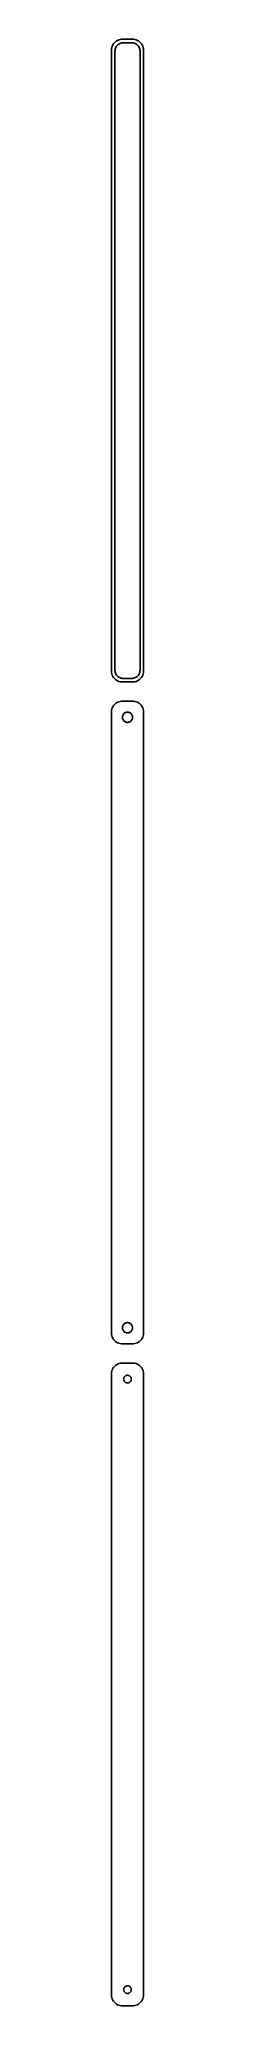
# Model space of a CAD drawing. Header units: metres. Extents: x -8 to 8, y 468 to 1386.
import ezdxf

# ---------------------------------------------------------------- set-up
doc = ezdxf.new("R2010")
doc.units = ezdxf.units.M

msp = doc.modelspace()

# ---------------------------------------------------------------- linework, layer by layer
for p, q in [((-7.46057, 1381.63), (-7.5, 1381)), ((-7.5, 1381), (-7.5, 1091)), ((-7.34291, 1382.24), (-7.46057, 1381.63)), ((-7.14888, 1382.84), (-7.34291, 1382.24)), ((-6.88153, 1383.41), (-7.14888, 1382.84)), ((-6.54507, 1383.94), (-6.88153, 1383.41)), ((-6.14484, 1384.42), (-6.54507, 1383.94)), ((-5.68712, 1384.85), (-6.14484, 1384.42)), ((-5.87262, 1380.5), (-5.84209, 1380.99)), ((-5.87262, 1091.5), (-5.87262, 1380.5)), ((-5.84209, 1380.99), (-5.75096, 1381.46)), ((-5.75096, 1381.46), (-5.60068, 1381.93)), ((-5.17912, 1385.22), (-5.68712, 1384.85)), ((-5.60068, 1381.93), (-5.3936, 1382.37)), ((-5.3936, 1382.37), (-5.13301, 1382.78)), ((-4.62889, 1385.52), (-5.17912, 1385.22)), ((-5.13301, 1382.78), (-4.82301, 1383.15)), ((-4.82301, 1383.15), (-4.46851, 1383.48)), ((-4.04507, 1385.76), (-4.62889, 1385.52)), ((-4.46851, 1383.48), (-4.07506, 1383.77)), ((-4.07506, 1383.77), (-3.64888, 1384)), ((-3.4369, 1385.91), (-4.04507, 1385.76)), ((-3.64888, 1384), (-3.1967, 1384.18)), ((-2.81395, 1385.99), (-3.4369, 1385.91)), ((-3.1967, 1384.18), (-2.72565, 1384.3)), ((2.81395, 1385.99), (-2.81395, 1385.99)), ((-2.72565, 1384.3), (-2.24316, 1384.36)), ((-2.24316, 1384.36), (2.24316, 1384.36)), ((2.24316, 1384.36), (2.72565, 1384.3)), ((2.72565, 1384.3), (3.1967, 1384.18)), ((3.4369, 1385.91), (2.81395, 1385.99)), ((3.1967, 1384.18), (3.64888, 1384)), ((4.04507, 1385.76), (3.4369, 1385.91)), ((3.64888, 1384), (4.07506, 1383.77)), ((4.62889, 1385.52), (4.04507, 1385.76)), ((4.07506, 1383.77), (4.46851, 1383.48)), ((4.46851, 1383.48), (4.82301, 1383.15)), ((5.17912, 1385.22), (4.62889, 1385.52)), ((4.82301, 1383.15), (5.13301, 1382.78)), ((5.13301, 1382.78), (5.3936, 1382.37)), ((5.68712, 1384.85), (5.17912, 1385.22)), ((5.3936, 1382.37), (5.60068, 1381.93)), ((5.60068, 1381.93), (5.75096, 1381.46)), ((6.14484, 1384.42), (5.68712, 1384.85)), ((5.75096, 1381.46), (5.84209, 1380.99)), ((5.84209, 1380.99), (5.87262, 1380.5)), ((5.87262, 1380.5), (5.87262, 1091.5)), ((6.54507, 1383.94), (6.14484, 1384.42)), ((6.88153, 1383.41), (6.54507, 1383.94)), ((7.14888, 1382.84), (6.88153, 1383.41)), ((7.34291, 1382.24), (7.14888, 1382.84)), ((7.46057, 1381.63), (7.34291, 1382.24)), ((7.5, 1381), (7.46057, 1381.63)), ((7.5, 1091), (7.5, 1381)), ((-7.5, 1091), (-7.46057, 1090.37)), ((-7.46057, 1090.37), (-7.34291, 1089.76)), ((-7.34291, 1089.76), (-7.14888, 1089.16)), ((-7.14888, 1089.16), (-6.88153, 1088.59)), ((-6.88153, 1088.59), (-6.54507, 1088.06)), ((-6.54507, 1088.06), (-6.14484, 1087.58)), ((-6.14484, 1087.58), (-5.68712, 1087.15)), ((-5.84209, 1091.01), (-5.87262, 1091.5)), ((-5.75096, 1090.54), (-5.84209, 1091.01)), ((-5.60068, 1090.07), (-5.75096, 1090.54)), ((-5.68712, 1087.15), (-5.17912, 1086.78)), ((-5.3936, 1089.63), (-5.60068, 1090.07)), ((-5.13301, 1089.22), (-5.3936, 1089.63)), ((-5.17912, 1086.78), (-4.62889, 1086.48)), ((-4.82301, 1088.85), (-5.13301, 1089.22)), ((-4.46851, 1088.52), (-4.82301, 1088.85)), ((-4.62889, 1086.48), (-4.04507, 1086.24)), ((-4.07506, 1088.23), (-4.46851, 1088.52)), ((-3.64888, 1088), (-4.07506, 1088.23)), ((-4.04507, 1086.24), (-3.4369, 1086.09)), ((-3.1967, 1087.82), (-3.64888, 1088)), ((-3.4369, 1086.09), (-2.81395, 1086.01)), ((-2.72565, 1087.7), (-3.1967, 1087.82)), ((-2.81395, 1086.01), (2.81395, 1086.01)), ((-2.24316, 1087.64), (-2.72565, 1087.7)), ((2.24316, 1087.64), (-2.24316, 1087.64)), ((2.72565, 1087.7), (2.24316, 1087.64)), ((3.1967, 1087.82), (2.72565, 1087.7)), ((2.81395, 1086.01), (3.4369, 1086.09)), ((3.64888, 1088), (3.1967, 1087.82)), ((3.4369, 1086.09), (4.04507, 1086.24)), ((4.07506, 1088.23), (3.64888, 1088)), ((4.04507, 1086.24), (4.62889, 1086.48)), ((4.46851, 1088.52), (4.07506, 1088.23)), ((4.82301, 1088.85), (4.46851, 1088.52)), ((4.62889, 1086.48), (5.17912, 1086.78)), ((5.13301, 1089.22), (4.82301, 1088.85)), ((5.3936, 1089.63), (5.13301, 1089.22)), ((5.17912, 1086.78), (5.68712, 1087.15)), ((5.60068, 1090.07), (5.3936, 1089.63)), ((5.75096, 1090.54), (5.60068, 1090.07)), ((5.68712, 1087.15), (6.14484, 1087.58)), ((5.84209, 1091.01), (5.75096, 1090.54)), ((5.87262, 1091.5), (5.84209, 1091.01)), ((6.14484, 1087.58), (6.54507, 1088.06)), ((6.54507, 1088.06), (6.88153, 1088.59)), ((6.88153, 1088.59), (7.14888, 1089.16)), ((7.14888, 1089.16), (7.34291, 1089.76)), ((7.34291, 1089.76), (7.46057, 1090.37)), ((7.46057, 1090.37), (7.5, 1091)), ((-6.88153, 1074.41), (-7.14888, 1073.84)), ((-6.54507, 1074.94), (-6.88153, 1074.41)), ((-6.14484, 1075.42), (-6.54507, 1074.94)), ((-5.68712, 1075.85), (-6.14484, 1075.42)), ((-5.17912, 1076.22), (-5.68712, 1075.85)), ((-4.62889, 1076.52), (-5.17912, 1076.22)), ((-4.04507, 1076.76), (-4.62889, 1076.52)), ((-3.4369, 1076.91), (-4.04507, 1076.76)), ((-2.81395, 1076.99), (-3.4369, 1076.91)), ((2.81395, 1076.99), (-2.81395, 1076.99)), ((3.4369, 1076.91), (2.81395, 1076.99)), ((4.04507, 1076.76), (3.4369, 1076.91)), ((4.62889, 1076.52), (4.04507, 1076.76)), ((5.17912, 1076.22), (4.62889, 1076.52)), ((5.68712, 1075.85), (5.17912, 1076.22)), ((6.14484, 1075.42), (5.68712, 1075.85)), ((6.54507, 1074.94), (6.14484, 1075.42)), ((6.88153, 1074.41), (6.54507, 1074.94)), ((7.14888, 1073.84), (6.88153, 1074.41)), ((-7.46057, 1072.63), (-7.5, 1072)), ((-7.5, 1072), (-7.5, 782)), ((-7.34291, 1073.24), (-7.46057, 1072.63)), ((-7.14888, 1073.84), (-7.34291, 1073.24)), ((-2.39999, 1069.5), (-2.38107, 1069.8)), ((-2.38107, 1069.2), (-2.39999, 1069.5)), ((-2.38107, 1069.8), (-2.32458, 1070.1)), ((-2.32458, 1068.9), (-2.38107, 1069.2)), ((-2.32458, 1070.1), (-2.23146, 1070.38)), ((-2.23146, 1068.62), (-2.32458, 1068.9)), ((-2.23146, 1070.38), (-2.10313, 1070.66)), ((-2.10313, 1068.34), (-2.23146, 1068.62)), ((-2.10313, 1070.66), (-1.94164, 1070.91)), ((-1.94164, 1068.09), (-2.10313, 1068.34)), ((-1.94164, 1070.91), (-1.74951, 1071.14)), ((-1.74951, 1067.86), (-1.94164, 1068.09)), ((-1.74951, 1071.14), (-1.52982, 1071.35)), ((-1.52982, 1067.65), (-1.74951, 1067.86)), ((-1.52982, 1071.35), (-1.28598, 1071.53)), ((-1.28598, 1067.47), (-1.52982, 1067.65)), ((-1.28598, 1071.53), (-1.02187, 1071.67)), ((-1.02187, 1067.33), (-1.28598, 1067.47)), ((-1.02187, 1071.67), (-0.741638, 1071.78)), ((-0.741638, 1067.22), (-1.02187, 1067.33)), ((-0.741638, 1071.78), (-0.449707, 1071.86)), ((-0.449707, 1067.14), (-0.741638, 1067.22)), ((-0.449707, 1071.86), (-0.150696, 1071.9)), ((-0.150696, 1067.1), (-0.449707, 1067.14)), ((-0.150696, 1071.9), (0.150696, 1071.9)), ((0.150696, 1067.1), (-0.150696, 1067.1)), ((0.150696, 1071.9), (0.449707, 1071.86)), ((0.449707, 1067.14), (0.150696, 1067.1)), ((0.449707, 1071.86), (0.741638, 1071.78)), ((0.741638, 1067.22), (0.449707, 1067.14)), ((0.741638, 1071.78), (1.02187, 1071.67)), ((1.02187, 1067.33), (0.741638, 1067.22)), ((1.02187, 1071.67), (1.28598, 1071.53)), ((1.28598, 1067.47), (1.02187, 1067.33)), ((1.28598, 1071.53), (1.52982, 1071.35)), ((1.52982, 1067.65), (1.28598, 1067.47)), ((1.52982, 1071.35), (1.74951, 1071.14)), ((1.74951, 1067.86), (1.52982, 1067.65)), ((1.74951, 1071.14), (1.94164, 1070.91)), ((1.94164, 1068.09), (1.74951, 1067.86)), ((1.94164, 1070.91), (2.10313, 1070.66)), ((2.10313, 1068.34), (1.94164, 1068.09)), ((2.10313, 1070.66), (2.23146, 1070.38)), ((2.23146, 1068.62), (2.10313, 1068.34)), ((2.23146, 1070.38), (2.32458, 1070.1)), ((2.32458, 1068.9), (2.23146, 1068.62)), ((2.32458, 1070.1), (2.38107, 1069.8)), ((2.38107, 1069.2), (2.32458, 1068.9)), ((2.38107, 1069.8), (2.39999, 1069.5)), ((2.39999, 1069.5), (2.38107, 1069.2)), ((7.34291, 1073.24), (7.14888, 1073.84)), ((7.46057, 1072.63), (7.34291, 1073.24)), ((7.5, 1072), (7.46057, 1072.63)), ((7.5, 782), (7.5, 1072)), ((-7.5, 782), (-7.46057, 781.373)), ((-7.46057, 781.373), (-7.34291, 780.757)), ((-7.34291, 780.757), (-7.14888, 780.159)), ((-2.39999, 784.5), (-2.38107, 784.801)), ((-2.38107, 784.199), (-2.39999, 784.5)), ((-2.38107, 784.801), (-2.32458, 785.097)), ((-2.32458, 783.903), (-2.38107, 784.199)), ((-2.32458, 785.097), (-2.23146, 785.383)), ((-2.23146, 783.617), (-2.32458, 783.903)), ((-2.23146, 785.383), (-2.10313, 785.656)), ((-2.10313, 783.344), (-2.23146, 783.617)), ((-2.10313, 785.656), (-1.94164, 785.911)), ((-1.94164, 783.089), (-2.10313, 783.344)), ((-1.94164, 785.911), (-1.74951, 786.143)), ((-1.74951, 782.857), (-1.94164, 783.089)), ((-1.74951, 786.143), (-1.52982, 786.349)), ((-1.52982, 782.651), (-1.74951, 782.857)), ((-1.52982, 786.349), (-1.28598, 786.526)), ((-1.28598, 782.474), (-1.52982, 782.651)), ((-1.28598, 786.526), (-1.02187, 786.672)), ((-1.02187, 782.328), (-1.28598, 782.474)), ((-1.02187, 786.672), (-0.741638, 786.783)), ((-0.741638, 782.217), (-1.02187, 782.328)), ((-0.741638, 786.783), (-0.449707, 786.857)), ((-0.449707, 782.143), (-0.741638, 782.217)), ((-0.449707, 786.857), (-0.150696, 786.895)), ((-0.150696, 782.105), (-0.449707, 782.143)), ((-0.150696, 786.895), (0.150696, 786.895)), ((0.150696, 782.105), (-0.150696, 782.105)), ((0.150696, 786.895), (0.449707, 786.857)), ((0.449707, 782.143), (0.150696, 782.105)), ((0.449707, 786.857), (0.741638, 786.783)), ((0.741638, 782.217), (0.449707, 782.143)), ((0.741638, 786.783), (1.02187, 786.672)), ((1.02187, 782.328), (0.741638, 782.217)), ((1.02187, 786.672), (1.28598, 786.526)), ((1.28598, 782.474), (1.02187, 782.328)), ((1.28598, 786.526), (1.52982, 786.349)), ((1.52982, 782.651), (1.28598, 782.474)), ((1.52982, 786.349), (1.74951, 786.143)), ((1.74951, 782.857), (1.52982, 782.651)), ((1.74951, 786.143), (1.94164, 785.911)), ((1.94164, 783.089), (1.74951, 782.857)), ((1.94164, 785.911), (2.10313, 785.656)), ((2.10313, 783.344), (1.94164, 783.089)), ((2.10313, 785.656), (2.23146, 785.383)), ((2.23146, 783.617), (2.10313, 783.344)), ((2.23146, 785.383), (2.32458, 785.097)), ((2.32458, 783.903), (2.23146, 783.617)), ((2.32458, 785.097), (2.38107, 784.801)), ((2.38107, 784.199), (2.32458, 783.903)), ((2.38107, 784.801), (2.39999, 784.5)), ((2.39999, 784.5), (2.38107, 784.199)), ((7.14888, 780.159), (7.34291, 780.757)), ((7.34291, 780.757), (7.46057, 781.373)), ((7.46057, 781.373), (7.5, 782)), ((-7.14888, 780.159), (-6.88153, 779.591)), ((-6.88153, 779.591), (-6.54507, 779.061)), ((-6.54507, 779.061), (-6.14484, 778.577)), ((-6.14484, 778.577), (-5.68712, 778.147)), ((-5.68712, 778.147), (-5.17912, 777.778)), ((-5.17912, 777.778), (-4.62889, 777.476)), ((-4.62889, 777.476), (-4.04507, 777.245)), ((-4.04507, 777.245), (-3.4369, 777.089)), ((-3.4369, 777.089), (-2.81395, 777.01)), ((-2.81395, 777.01), (2.81395, 777.01)), ((2.81395, 777.01), (3.4369, 777.089)), ((3.4369, 777.089), (4.04507, 777.245)), ((4.04507, 777.245), (4.62889, 777.476)), ((4.62889, 777.476), (5.17912, 777.778)), ((5.17912, 777.778), (5.68712, 778.147)), ((5.68712, 778.147), (6.14484, 778.577)), ((6.14484, 778.577), (6.54507, 779.061)), ((6.54507, 779.061), (6.88153, 779.591)), ((6.88153, 779.591), (7.14888, 780.159)), ((-7.46057, 763.627), (-7.5, 763)), ((-7.5, 763), (-7.5, 473)), ((-7.34291, 764.243), (-7.46057, 763.627)), ((-7.14888, 764.841), (-7.34291, 764.243)), ((-6.88153, 765.409), (-7.14888, 764.841)), ((-6.54507, 765.939), (-6.88153, 765.409)), ((-6.14484, 766.423), (-6.54507, 765.939)), ((-5.68712, 766.853), (-6.14484, 766.423)), ((-5.17912, 767.222), (-5.68712, 766.853)), ((-4.62889, 767.524), (-5.17912, 767.222)), ((-4.04507, 767.755), (-4.62889, 767.524)), ((-3.4369, 767.911), (-4.04507, 767.755)), ((-2.81395, 767.99), (-3.4369, 767.911)), ((2.81395, 767.99), (-2.81395, 767.99)), ((-1.14735, 761.887), (-0.964478, 762.02)), ((-0.964478, 762.02), (-0.766388, 762.129)), ((-0.766388, 762.129), (-0.556229, 762.212)), ((-0.556229, 762.212), (-0.33728, 762.268)), ((-0.33728, 762.268), (-0.113022, 762.296)), ((-0.113022, 762.296), (0.113022, 762.296)), ((0.113022, 762.296), (0.33728, 762.268)), ((0.33728, 762.268), (0.556229, 762.212)), ((0.556229, 762.212), (0.766388, 762.129)), ((0.766388, 762.129), (0.964478, 762.02)), ((0.964478, 762.02), (1.14735, 761.887)), ((3.4369, 767.911), (2.81395, 767.99)), ((4.04507, 767.755), (3.4369, 767.911)), ((4.62889, 767.524), (4.04507, 767.755)), ((5.17912, 767.222), (4.62889, 767.524)), ((5.68712, 766.853), (5.17912, 767.222)), ((6.14484, 766.423), (5.68712, 766.853)), ((6.54507, 765.939), (6.14484, 766.423)), ((6.88153, 765.409), (6.54507, 765.939)), ((7.14888, 764.841), (6.88153, 765.409)), ((7.34291, 764.243), (7.14888, 764.841)), ((7.46057, 763.627), (7.34291, 764.243)), ((7.5, 763), (7.46057, 763.627)), ((7.5, 473), (7.5, 763)), ((-1.79999, 760.5), (-1.7858, 760.726)), ((-1.7858, 760.274), (-1.79999, 760.5)), ((-1.7858, 760.726), (-1.74344, 760.948)), ((-1.74344, 760.052), (-1.7858, 760.274)), ((-1.74344, 760.948), (-1.67358, 761.163)), ((-1.67358, 759.837), (-1.74344, 760.052)), ((-1.67358, 761.163), (-1.57735, 761.367)), ((-1.57735, 759.633), (-1.67358, 759.837)), ((-1.57735, 761.367), (-1.45622, 761.558)), ((-1.45622, 759.442), (-1.57735, 759.633)), ((-1.45622, 761.558), (-1.31213, 761.732)), ((-1.31213, 759.268), (-1.45622, 759.442)), ((-1.31213, 761.732), (-1.14735, 761.887)), ((-1.14735, 759.113), (-1.31213, 759.268)), ((-0.964478, 758.98), (-1.14735, 759.113)), ((-0.766388, 758.871), (-0.964478, 758.98)), ((-0.556229, 758.788), (-0.766388, 758.871)), ((-0.33728, 758.732), (-0.556229, 758.788)), ((-0.113022, 758.704), (-0.33728, 758.732)), ((0.113022, 758.704), (-0.113022, 758.704)), ((0.33728, 758.732), (0.113022, 758.704)), ((0.556229, 758.788), (0.33728, 758.732)), ((0.766388, 758.871), (0.556229, 758.788)), ((0.964478, 758.98), (0.766388, 758.871)), ((1.14735, 759.113), (0.964478, 758.98)), ((1.14735, 761.887), (1.31213, 761.732)), ((1.31213, 759.268), (1.14735, 759.113)), ((1.31213, 761.732), (1.45622, 761.558)), ((1.45622, 759.442), (1.31213, 759.268)), ((1.45622, 761.558), (1.57735, 761.367)), ((1.57735, 759.633), (1.45622, 759.442)), ((1.57735, 761.367), (1.67358, 761.163)), ((1.67358, 759.837), (1.57735, 759.633)), ((1.67358, 761.163), (1.74344, 760.948)), ((1.74344, 760.052), (1.67358, 759.837)), ((1.74344, 760.948), (1.7858, 760.726)), ((1.7858, 760.274), (1.74344, 760.052)), ((1.7858, 760.726), (1.79999, 760.5)), ((1.79999, 760.5), (1.7858, 760.274)), ((-7.5, 473), (-7.46057, 472.373)), ((-7.46057, 472.373), (-7.34291, 471.757)), ((-7.34291, 471.757), (-7.14888, 471.159)), ((-7.14888, 471.159), (-6.88153, 470.591)), ((-6.88153, 470.591), (-6.54507, 470.061)), ((-6.54507, 470.061), (-6.14484, 469.577)), ((-6.14484, 469.577), (-5.68712, 469.147)), ((-5.68712, 469.147), (-5.17912, 468.778)), ((-5.17912, 468.778), (-4.62889, 468.476)), ((-4.62889, 468.476), (-4.04507, 468.245)), ((-4.04507, 468.245), (-3.4369, 468.089)), ((-1.79999, 475.5), (-1.7858, 475.726)), ((-1.7858, 475.274), (-1.79999, 475.5)), ((-1.7858, 475.726), (-1.74344, 475.948)), ((-1.74344, 475.052), (-1.7858, 475.274)), ((-1.74344, 475.948), (-1.67358, 476.163)), ((-1.67358, 474.837), (-1.74344, 475.052)), ((-1.67358, 476.163), (-1.57735, 476.367)), ((-1.57735, 474.633), (-1.67358, 474.837)), ((-1.57735, 476.367), (-1.45622, 476.558)), ((-1.45622, 474.442), (-1.57735, 474.633)), ((-1.45622, 476.558), (-1.31213, 476.732)), ((-1.31213, 474.268), (-1.45622, 474.442)), ((-1.31213, 476.732), (-1.14735, 476.887)), ((-1.14735, 474.113), (-1.31213, 474.268)), ((-1.14735, 476.887), (-0.964478, 477.02)), ((-0.964478, 473.98), (-1.14735, 474.113)), ((-0.964478, 477.02), (-0.766388, 477.129)), ((-0.766388, 473.871), (-0.964478, 473.98)), ((-0.766388, 477.129), (-0.556229, 477.212)), ((-0.556229, 473.788), (-0.766388, 473.871)), ((-0.556229, 477.212), (-0.33728, 477.268)), ((-0.33728, 473.732), (-0.556229, 473.788)), ((-0.33728, 477.268), (-0.113022, 477.296)), ((-0.113022, 473.704), (-0.33728, 473.732)), ((-0.113022, 477.296), (0.113022, 477.296)), ((0.113022, 473.704), (-0.113022, 473.704)), ((0.113022, 477.296), (0.33728, 477.268)), ((0.33728, 473.732), (0.113022, 473.704)), ((0.33728, 477.268), (0.556229, 477.212)), ((0.556229, 473.788), (0.33728, 473.732)), ((0.556229, 477.212), (0.766388, 477.129)), ((0.766388, 473.871), (0.556229, 473.788)), ((0.766388, 477.129), (0.964478, 477.02)), ((0.964478, 473.98), (0.766388, 473.871)), ((0.964478, 477.02), (1.14735, 476.887)), ((1.14735, 474.113), (0.964478, 473.98)), ((1.14735, 476.887), (1.31213, 476.732)), ((1.31213, 474.268), (1.14735, 474.113)), ((1.31213, 476.732), (1.45622, 476.558)), ((1.45622, 474.442), (1.31213, 474.268)), ((1.45622, 476.558), (1.57735, 476.367)), ((1.57735, 474.633), (1.45622, 474.442)), ((1.57735, 476.367), (1.67358, 476.163)), ((1.67358, 474.837), (1.57735, 474.633)), ((1.67358, 476.163), (1.74344, 475.948)), ((1.74344, 475.052), (1.67358, 474.837)), ((1.74344, 475.948), (1.7858, 475.726)), ((1.7858, 475.274), (1.74344, 475.052)), ((1.7858, 475.726), (1.79999, 475.5)), ((1.79999, 475.5), (1.7858, 475.274)), ((3.4369, 468.089), (4.04507, 468.245)), ((4.04507, 468.245), (4.62889, 468.476)), ((4.62889, 468.476), (5.17912, 468.778)), ((5.17912, 468.778), (5.68712, 469.147)), ((5.68712, 469.147), (6.14484, 469.577)), ((6.14484, 469.577), (6.54507, 470.061)), ((6.54507, 470.061), (6.88153, 470.591)), ((6.88153, 470.591), (7.14888, 471.159)), ((7.14888, 471.159), (7.34291, 471.757)), ((7.34291, 471.757), (7.46057, 472.373)), ((7.46057, 472.373), (7.5, 473)), ((-3.4369, 468.089), (-2.81395, 468.01)), ((-2.81395, 468.01), (2.81395, 468.01)), ((2.81395, 468.01), (3.4369, 468.089))]:
    msp.add_line(p, q)

doc.saveas('drawing.dxf')
